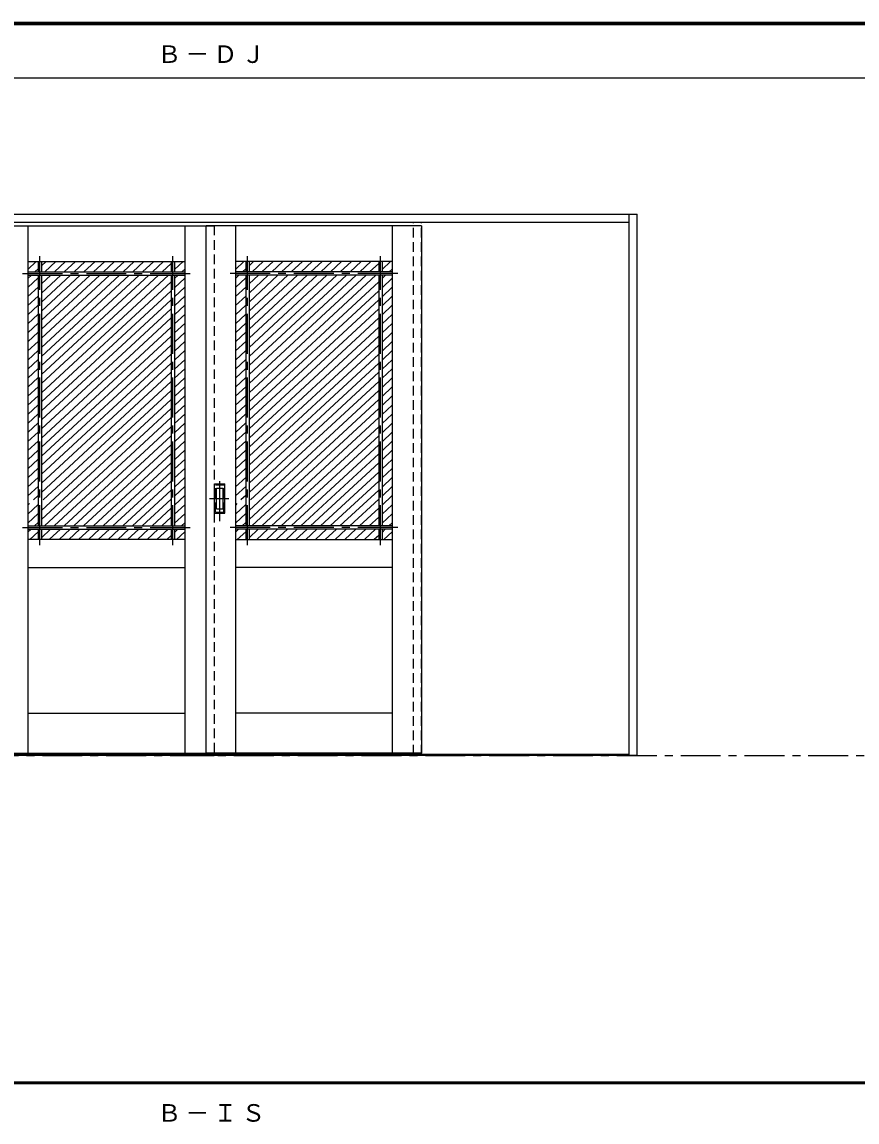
# Model space of a CAD drawing. Units: millimetres, scale not verified. Extents: x -6000 to 5700, y -4307 to 4260.
# Drawn here: x -3407 to -267, y 40 to 4175 of the extents above; entities that cross this region are included whole.
import ezdxf

# ---------------------------------------------------------------- set-up
doc = ezdxf.new("R2010")
doc.units = ezdxf.units.MM
doc.header["$LTSCALE"] = 30
doc.linetypes.add('CHAIN1', pattern=[8, 5, -1, 1, -1])
doc.linetypes.add('DASHED1', pattern=[1.8, 1.2, -0.6])
for name, color, linetype in [('0-1_通り芯', 7, 'CHAIN1'), ('0-2_扉', 7, 'Continuous'), ('0-4_枠', 3, 'Continuous'), ('0-6_引手', 7, 'Continuous'), ('0-A_文字', 7, 'Continuous'), ('0-C_ハッチ', 4, 'Continuous'), ('F-1_枠', 6, 'Continuous')]:
    doc.layers.add(name, color=color, linetype=linetype)
doc.styles.add('ＭＳ ゴシック', font='')
doc.styles.get('ＭＳ ゴシック').set_extended_font_data('MS Gothic')

msp = doc.modelspace()

# ---------------------------------------------------------------- linework, layer by layer
at = {"layer": '0-1_通り芯'}
msp.add_line((-5490, 1418), (5690, 1418), dxfattribs=at)
at = {"layer": '0-2_扉'}
for p, q in [((-3494.15, 3409), (-2684.15, 3409)), ((-3384.15, 3409), (-3384.15, 1426)), ((-2794.15, 3409), (-2794.15, 1426)), ((-2714.15, 1426), (-2714.15, 3409)), ((-1904.15, 3409), (-2714.15, 3409)), ((-2604.15, 3409), (-2604.15, 1426)), ((-2014.15, 3409), (-2014.15, 1426)), ((-3384.15, 3274), (-2794.15, 3274)), ((-3345.4, 3274), (-3345.4, 3235.25)), ((-3332.9, 3274), (-3332.9, 3235.25)), ((-2845.4, 3274), (-2845.4, 3235.25)), ((-2832.9, 3274), (-2832.9, 3235.25)), ((-2014.15, 3274), (-2604.15, 3274)), ((-2565.4, 3274), (-2565.4, 3235.25)), ((-2552.9, 3274), (-2552.9, 3235.25)), ((-2065.4, 3274), (-2065.4, 3235.25)), ((-2052.9, 3274), (-2052.9, 3235.25)), ((-3384.15, 3235.25), (-2794.15, 3235.25)), ((-2014.15, 3235.25), (-2604.15, 3235.25)), ((-3384.15, 3222.75), (-2794.15, 3222.75)), ((-3345.4, 3222.75), (-3345.4, 2280.25)), ((-3332.9, 3222.75), (-3332.9, 2280.25)), ((-2845.4, 3222.75), (-2845.4, 2280.25)), ((-2832.9, 3222.75), (-2832.9, 2280.25)), ((-2014.15, 3222.75), (-2604.15, 3222.75)), ((-2565.4, 3222.75), (-2565.4, 2280.25)), ((-2552.9, 3222.75), (-2552.9, 2280.25)), ((-2065.4, 3222.75), (-2065.4, 2280.25)), ((-2052.9, 3222.75), (-2052.9, 2280.25)), ((-3384.15, 2280.25), (-2794.15, 2280.25)), ((-2014.15, 2280.25), (-2604.15, 2280.25)), ((-3384.15, 2267.75), (-2794.15, 2267.75)), ((-3345.4, 2267.75), (-3345.4, 2229)), ((-3332.9, 2267.75), (-3332.9, 2229)), ((-2845.4, 2267.75), (-2845.4, 2229)), ((-2832.9, 2267.75), (-2832.9, 2229)), ((-2014.15, 2267.75), (-2604.15, 2267.75)), ((-2565.4, 2267.75), (-2565.4, 2229)), ((-2552.9, 2267.75), (-2552.9, 2229)), ((-2065.4, 2267.75), (-2065.4, 2229)), ((-2052.9, 2267.75), (-2052.9, 2229)), ((-2794.15, 2229), (-3384.15, 2229)), ((-2604.15, 2229), (-2014.15, 2229)), ((-3384.15, 2124), (-2794.15, 2124)), ((-2014.15, 2124), (-2604.15, 2124)), ((-3384.15, 1576), (-2794.15, 1576)), ((-2014.15, 1576), (-2604.15, 1576)), ((-3494.15, 1426), (-2684.15, 1426))]:
    msp.add_line(p, q, dxfattribs=at)
at = {"layer": '0-2_扉', "linetype": 'CHAIN1'}
for p, q in [((-3339.15, 2207.93), (-3339.15, 3294.57)), ((-2839.15, 2207.93), (-2839.15, 3294.57)), ((-2559.15, 2207.93), (-2559.15, 3294.57)), ((-2059.15, 2207.93), (-2059.15, 3294.57)), ((-3404.34, 3229), (-2774.35, 3229)), ((-1993.96, 3229), (-2623.95, 3229)), ((-3404.34, 2274), (-2774.35, 2274)), ((-1993.96, 2274), (-2623.95, 2274))]:
    msp.add_line(p, q, dxfattribs=at)
at = {"layer": '0-2_扉'}
msp.add_lwpolyline([(-1904.15, 3409), (-1904.15, 1426), (-2714.15, 1426)], dxfattribs=at)
at = {"layer": '0-4_枠'}
for p, q in [((-4301.15, 3453), (-1094.15, 3453)), ((-1124.15, 1418), (-1124.15, 3453)), ((-1094.15, 1418), (-1094.15, 3453)), ((-4271.15, 3423), (-1124.15, 3423)), ((-1124.15, 1421), (-4271.15, 1421)), ((-1124.15, 1418), (-4271.15, 1418)), ((-2714.15, 1418), (-2684.15, 1418)), ((-1094.15, 1418), (-1124.15, 1418))]:
    msp.add_line(p, q, dxfattribs=at)
at = {"layer": '0-4_枠', "color": 4, "linetype": 'DASHED1'}
for p, q in [((-2684.15, 3409), (-2684.15, 1426)), ((-1934.15, 1421), (-1934.15, 3423)), ((-1904.15, 1421), (-1904.15, 3423))]:
    msp.add_line(p, q, dxfattribs=at)
at = {"layer": '0-6_引手', "linetype": 'CHAIN1'}
for p, q in [((-2663.15, 2298.27), (-2663.15, 2469.12)), ((-2701.22, 2383.5), (-2628.72, 2383.5))]:
    msp.add_line(p, q, dxfattribs=at)
at = {"layer": '0-6_引手'}
for p, q in [((-2682.15, 2438.5), (-2644.15, 2438.5)), ((-2682.15, 2328.5), (-2682.15, 2438.5)), ((-2675.65, 2422.5), (-2650.65, 2422.5)), ((-2675.65, 2344.5), (-2675.65, 2422.5)), ((-2650.65, 2344.5), (-2650.65, 2422.5)), ((-2644.15, 2328.5), (-2644.15, 2438.5)), ((-2682.15, 2328.5), (-2644.15, 2328.5)), ((-2675.65, 2344.5), (-2650.65, 2344.5))]:
    msp.add_line(p, q, dxfattribs=at)
at = {"layer": '0-6_引手', "linetype": 'DASHED1'}
for p, q in [((-2647.15, 2332.5), (-2647.15, 2434.5)), ((-2679.15, 2332.5), (-2647.15, 2332.5))]:
    msp.add_line(p, q, dxfattribs=at)
msp.add_lwpolyline([(-2679.15, 2332.5), (-2679.15, 2434.5), (-2647.15, 2434.5)], dxfattribs=at)
at = {"layer": '0-C_ハッチ'}
for p, q in [((-3352.8, 3274), (-3384.15, 3244.97)), ((-3316.01, 3274), (-3332.9, 3258.36)), ((-3279.21, 3274), (-3321.06, 3235.25)), ((-3242.41, 3274), (-3284.26, 3235.25)), ((-3205.62, 3274), (-3247.47, 3235.25)), ((-3168.82, 3274), (-3210.67, 3235.25)), ((-3132.02, 3274), (-3173.87, 3235.25)), ((-3095.23, 3274), (-3137.08, 3235.25)), ((-3058.43, 3274), (-3100.28, 3235.25)), ((-3021.63, 3274), (-3063.48, 3235.25)), ((-2984.84, 3274), (-3026.69, 3235.25)), ((-2948.04, 3274), (-2989.89, 3235.25)), ((-2911.24, 3274), (-2953.09, 3235.25)), ((-2874.45, 3274), (-2916.3, 3235.25)), ((-2800.85, 3274), (-2832.9, 3244.33)), ((-2572.8, 3274), (-2604.15, 3244.97)), ((-2536.01, 3274), (-2552.9, 3258.36)), ((-2499.21, 3274), (-2541.06, 3235.25)), ((-2462.41, 3274), (-2504.26, 3235.25)), ((-2425.62, 3274), (-2467.47, 3235.25)), ((-2388.82, 3274), (-2430.67, 3235.25)), ((-2352.02, 3274), (-2393.87, 3235.25)), ((-2315.23, 3274), (-2357.08, 3235.25)), ((-2278.43, 3274), (-2320.28, 3235.25)), ((-2241.63, 3274), (-2283.48, 3235.25)), ((-2204.84, 3274), (-2246.69, 3235.25)), ((-2168.04, 3274), (-2209.89, 3235.25)), ((-2131.24, 3274), (-2173.09, 3235.25)), ((-2094.45, 3274), (-2136.3, 3235.25)), ((-2020.85, 3274), (-2052.9, 3244.33)), ((-3345.4, 3246.78), (-3357.86, 3235.25)), ((-2845.4, 3266.82), (-2879.5, 3235.25)), ((-2794.15, 3246.13), (-2805.9, 3235.25)), ((-2565.4, 3246.78), (-2577.86, 3235.25)), ((-2065.4, 3266.82), (-2099.5, 3235.25)), ((-2014.15, 3246.13), (-2025.9, 3235.25)), ((-3371.36, 3222.75), (-3384.15, 3210.9)), ((-3345.4, 3212.71), (-3384.15, 3176.83)), ((-3297.76, 3222.75), (-3332.9, 3190.22)), ((-3224.17, 3222.75), (-3332.9, 3122.07)), ((-3260.97, 3222.75), (-3332.9, 3156.14)), ((-3187.37, 3222.75), (-3332.9, 3088)), ((-3150.58, 3222.75), (-3332.9, 3053.93)), ((-3113.78, 3222.75), (-3332.9, 3019.86)), ((-3076.98, 3222.75), (-3332.9, 2985.79)), ((-3040.19, 3222.75), (-3332.9, 2951.72)), ((-3003.39, 3222.75), (-3332.9, 2917.65)), ((-2966.59, 3222.75), (-3332.9, 2883.58)), ((-2929.8, 3222.75), (-3332.9, 2849.5)), ((-2893, 3222.75), (-3332.9, 2815.43)), ((-2856.2, 3222.75), (-3332.9, 2781.36)), ((-2845.4, 3198.68), (-3332.9, 2747.29)), ((-2819.4, 3222.75), (-2832.9, 3210.25)), ((-2794.15, 3212.06), (-2832.9, 3176.18)), ((-2591.36, 3222.75), (-2604.15, 3210.9)), ((-2565.4, 3212.71), (-2604.15, 3176.83)), ((-2517.76, 3222.75), (-2552.9, 3190.22)), ((-2444.17, 3222.75), (-2552.9, 3122.07)), ((-2480.97, 3222.75), (-2552.9, 3156.14)), ((-2407.37, 3222.75), (-2552.9, 3088)), ((-2370.58, 3222.75), (-2552.9, 3053.93)), ((-2333.78, 3222.75), (-2552.9, 3019.86)), ((-2296.98, 3222.75), (-2552.9, 2985.79)), ((-2260.19, 3222.75), (-2552.9, 2951.72)), ((-2223.39, 3222.75), (-2552.9, 2917.65)), ((-2186.59, 3222.75), (-2552.9, 2883.58)), ((-2149.8, 3222.75), (-2552.9, 2849.5)), ((-2113, 3222.75), (-2552.9, 2815.43)), ((-2076.2, 3222.75), (-2552.9, 2781.36)), ((-2065.4, 3198.68), (-2552.9, 2747.29)), ((-2039.4, 3222.75), (-2052.9, 3210.25)), ((-2014.15, 3212.06), (-2052.9, 3176.18)), ((-3345.4, 3178.64), (-3384.15, 3142.76)), ((-3345.4, 3144.57), (-3384.15, 3108.69)), ((-2845.4, 3164.61), (-3332.9, 2713.22)), ((-2794.15, 3177.99), (-2832.9, 3142.11)), ((-2794.15, 3143.92), (-2832.9, 3108.04)), ((-2565.4, 3178.64), (-2604.15, 3142.76)), ((-2565.4, 3144.57), (-2604.15, 3108.69)), ((-2065.4, 3164.61), (-2552.9, 2713.22)), ((-2014.15, 3177.99), (-2052.9, 3142.11)), ((-2014.15, 3143.92), (-2052.9, 3108.04)), ((-3345.4, 3110.5), (-3384.15, 3074.62)), ((-2845.4, 3130.54), (-3332.9, 2679.15)), ((-2794.15, 3109.85), (-2832.9, 3073.97)), ((-2565.4, 3110.5), (-2604.15, 3074.62)), ((-2065.4, 3130.54), (-2552.9, 2679.15)), ((-2014.15, 3109.85), (-2052.9, 3073.97)), ((-3345.4, 3076.43), (-3384.15, 3040.55)), ((-2845.4, 3096.47), (-3332.9, 2645.08)), ((-2845.4, 3062.4), (-3332.9, 2611.01)), ((-2794.15, 3075.78), (-2832.9, 3039.9)), ((-2565.4, 3076.43), (-2604.15, 3040.55)), ((-2065.4, 3096.47), (-2552.9, 2645.08)), ((-2065.4, 3062.4), (-2552.9, 2611.01)), ((-2014.15, 3075.78), (-2052.9, 3039.9)), ((-3345.4, 3042.36), (-3384.15, 3006.48)), ((-2845.4, 3028.32), (-3332.9, 2576.94)), ((-2794.15, 3041.71), (-2832.9, 3005.83)), ((-2565.4, 3042.36), (-2604.15, 3006.48)), ((-2065.4, 3028.32), (-2552.9, 2576.94)), ((-2014.15, 3041.71), (-2052.9, 3005.83)), ((-3345.4, 3008.29), (-3384.15, 2972.41)), ((-2845.4, 2994.25), (-3332.9, 2542.86)), ((-2794.15, 3007.64), (-2832.9, 2971.76)), ((-2565.4, 3008.29), (-2604.15, 2972.41)), ((-2065.4, 2994.25), (-2552.9, 2542.86)), ((-2014.15, 3007.64), (-2052.9, 2971.76)), ((-3345.4, 2974.21), (-3384.15, 2938.33)), ((-3345.4, 2940.14), (-3384.15, 2904.26)), ((-2845.4, 2960.18), (-3332.9, 2508.79)), ((-2794.15, 2973.57), (-2832.9, 2937.69)), ((-2794.15, 2939.49), (-2832.9, 2903.61)), ((-2565.4, 2974.21), (-2604.15, 2938.33)), ((-2565.4, 2940.14), (-2604.15, 2904.26)), ((-2065.4, 2960.18), (-2552.9, 2508.79)), ((-2014.15, 2973.57), (-2052.9, 2937.69)), ((-2014.15, 2939.49), (-2052.9, 2903.61)), ((-3345.4, 2906.07), (-3384.15, 2870.19)), ((-2845.4, 2926.11), (-3332.9, 2474.72)), ((-2794.15, 2905.42), (-2832.9, 2869.54)), ((-2565.4, 2906.07), (-2604.15, 2870.19)), ((-2065.4, 2926.11), (-2552.9, 2474.72)), ((-2014.15, 2905.42), (-2052.9, 2869.54)), ((-3345.4, 2872), (-3384.15, 2836.12)), ((-2845.4, 2892.04), (-3332.9, 2440.65)), ((-2845.4, 2857.97), (-3332.9, 2406.58)), ((-2794.15, 2871.35), (-2832.9, 2835.47)), ((-2565.4, 2872), (-2604.15, 2836.12)), ((-2065.4, 2892.04), (-2552.9, 2440.65)), ((-2065.4, 2857.97), (-2552.9, 2406.58)), ((-2014.15, 2871.35), (-2052.9, 2835.47)), ((-3345.4, 2837.93), (-3384.15, 2802.05)), ((-2845.4, 2823.9), (-3327, 2377.97)), ((-2794.15, 2837.28), (-2832.9, 2801.4)), ((-2565.4, 2837.93), (-2604.15, 2802.05)), ((-2065.4, 2823.9), (-2547, 2377.97)), ((-2014.15, 2837.28), (-2052.9, 2801.4)), ((-3345.4, 2803.86), (-3384.15, 2767.98)), ((-2845.4, 2789.83), (-3332.9, 2338.44)), ((-2794.15, 2803.21), (-2832.9, 2767.33)), ((-2565.4, 2803.86), (-2604.15, 2767.98)), ((-2065.4, 2789.83), (-2552.9, 2338.44)), ((-2014.15, 2803.21), (-2052.9, 2767.33)), ((-3345.4, 2769.79), (-3384.15, 2733.91)), ((-3345.4, 2735.72), (-3384.15, 2699.84)), ((-2845.4, 2755.76), (-3332.9, 2304.37)), ((-2794.15, 2769.14), (-2832.9, 2733.26)), ((-2794.15, 2735.07), (-2832.9, 2699.19)), ((-2565.4, 2769.79), (-2604.15, 2733.91)), ((-2565.4, 2735.72), (-2604.15, 2699.84)), ((-2065.4, 2755.76), (-2552.9, 2304.37)), ((-2014.15, 2769.14), (-2052.9, 2733.26)), ((-2014.15, 2735.07), (-2052.9, 2699.19)), ((-3345.4, 2701.65), (-3384.15, 2665.77)), ((-2845.4, 2721.69), (-3322.15, 2280.25)), ((-2794.15, 2701), (-2832.9, 2665.12)), ((-2565.4, 2701.65), (-2604.15, 2665.77)), ((-2065.4, 2721.69), (-2542.15, 2280.25)), ((-2014.15, 2701), (-2052.9, 2665.12)), ((-3345.4, 2667.58), (-3384.15, 2631.7)), ((-2845.4, 2687.61), (-3285.35, 2280.25)), ((-2845.4, 2653.54), (-3248.56, 2280.25)), ((-2794.15, 2666.93), (-2832.9, 2631.05)), ((-2565.4, 2667.58), (-2604.15, 2631.7)), ((-2065.4, 2687.61), (-2505.35, 2280.25)), ((-2065.4, 2653.54), (-2468.56, 2280.25)), ((-2014.15, 2666.93), (-2052.9, 2631.05)), ((-3345.4, 2633.5), (-3384.15, 2597.62)), ((-2845.4, 2619.47), (-3211.76, 2280.25)), ((-2794.15, 2632.85), (-2832.9, 2596.98)), ((-2565.4, 2633.5), (-2604.15, 2597.62)), ((-2065.4, 2619.47), (-2431.76, 2280.25)), ((-2014.15, 2632.85), (-2052.9, 2596.98)), ((-3345.4, 2599.43), (-3384.15, 2563.55)), ((-3345.4, 2565.36), (-3384.15, 2529.48)), ((-2845.4, 2585.4), (-3174.96, 2280.25)), ((-2794.15, 2598.78), (-2832.9, 2562.9)), ((-2794.15, 2564.71), (-2832.9, 2528.83)), ((-2565.4, 2599.43), (-2604.15, 2563.55)), ((-2565.4, 2565.36), (-2604.15, 2529.48)), ((-2065.4, 2585.4), (-2394.96, 2280.25)), ((-2014.15, 2598.78), (-2052.9, 2562.9)), ((-2014.15, 2564.71), (-2052.9, 2528.83)), ((-3345.4, 2531.29), (-3384.15, 2495.41)), ((-2845.4, 2551.33), (-3138.17, 2280.25)), ((-2794.15, 2530.64), (-2832.9, 2494.76)), ((-2565.4, 2531.29), (-2604.15, 2495.41)), ((-2065.4, 2551.33), (-2358.17, 2280.25)), ((-2014.15, 2530.64), (-2052.9, 2494.76)), ((-3345.4, 2497.22), (-3384.15, 2461.34)), ((-2845.4, 2517.26), (-3101.37, 2280.25)), ((-2845.4, 2483.19), (-3064.57, 2280.25)), ((-2794.15, 2496.57), (-2832.9, 2460.69)), ((-2565.4, 2497.22), (-2604.15, 2461.34)), ((-2065.4, 2517.26), (-2321.37, 2280.25)), ((-2065.4, 2483.19), (-2284.57, 2280.25)), ((-2014.15, 2496.57), (-2052.9, 2460.69)), ((-3345.4, 2463.15), (-3384.15, 2427.27)), ((-2845.4, 2449.12), (-3027.78, 2280.25)), ((-2794.15, 2462.5), (-2832.9, 2426.62)), ((-2565.4, 2463.15), (-2604.15, 2427.27)), ((-2065.4, 2449.12), (-2247.78, 2280.25)), ((-2014.15, 2462.5), (-2052.9, 2426.62)), ((-3345.4, 2429.08), (-3384.15, 2393.2)), ((-2845.4, 2415.05), (-2990.98, 2280.25)), ((-2794.15, 2428.43), (-2832.9, 2392.55)), ((-2565.4, 2429.08), (-2604.15, 2393.2)), ((-2065.4, 2415.05), (-2210.98, 2280.25)), ((-2014.15, 2428.43), (-2052.9, 2392.55)), ((-3378.35, 2364.5), (-3384.15, 2359.13)), ((-3345.4, 2360.94), (-3384.15, 2325.06)), ((-3345.4, 2395.01), (-3363.23, 2378.5)), ((-2845.4, 2380.97), (-2954.18, 2280.25)), ((-2794.15, 2394.36), (-2832.9, 2358.48)), ((-2794.15, 2360.29), (-2832.9, 2324.41)), ((-2598.35, 2364.5), (-2604.15, 2359.13)), ((-2565.4, 2360.94), (-2604.15, 2325.06)), ((-2565.4, 2395.01), (-2583.23, 2378.5)), ((-2065.4, 2380.97), (-2174.18, 2280.25)), ((-2014.15, 2394.36), (-2052.9, 2358.48)), ((-2014.15, 2360.29), (-2052.9, 2324.41)), ((-3345.4, 2326.86), (-3384.15, 2290.98)), ((-2845.4, 2346.9), (-2917.39, 2280.25)), ((-2794.15, 2326.22), (-2832.9, 2290.34)), ((-2565.4, 2326.86), (-2604.15, 2290.98)), ((-2065.4, 2346.9), (-2137.39, 2280.25)), ((-2014.15, 2326.22), (-2052.9, 2290.34)), ((-3345.4, 2292.79), (-3358.95, 2280.25)), ((-2845.4, 2312.83), (-2880.59, 2280.25)), ((-2794.15, 2292.14), (-2807, 2280.25)), ((-2565.4, 2292.79), (-2578.95, 2280.25)), ((-2065.4, 2312.83), (-2100.59, 2280.25)), ((-2014.15, 2292.14), (-2027, 2280.25)), ((-3372.45, 2267.75), (-3384.15, 2256.91)), ((-3345.4, 2258.72), (-3377.5, 2229)), ((-3298.85, 2267.75), (-3332.9, 2236.23)), ((-3262.06, 2267.75), (-3303.91, 2229)), ((-3225.26, 2267.75), (-3267.11, 2229)), ((-3188.46, 2267.75), (-3230.31, 2229)), ((-3151.67, 2267.75), (-3193.52, 2229)), ((-3114.87, 2267.75), (-3156.72, 2229)), ((-3078.07, 2267.75), (-3119.92, 2229)), ((-3041.28, 2267.75), (-3083.13, 2229)), ((-3004.48, 2267.75), (-3046.33, 2229)), ((-2967.68, 2267.75), (-3009.53, 2229)), ((-2930.89, 2267.75), (-2972.74, 2229)), ((-2894.09, 2267.75), (-2935.94, 2229)), ((-2857.29, 2267.75), (-2899.14, 2229)), ((-2845.4, 2244.69), (-2862.35, 2229)), ((-2820.5, 2267.75), (-2832.9, 2256.26)), ((-2794.15, 2258.07), (-2825.55, 2229)), ((-2592.45, 2267.75), (-2604.15, 2256.91)), ((-2565.4, 2258.72), (-2597.5, 2229)), ((-2518.85, 2267.75), (-2552.9, 2236.23)), ((-2482.06, 2267.75), (-2523.91, 2229)), ((-2445.26, 2267.75), (-2487.11, 2229)), ((-2408.46, 2267.75), (-2450.31, 2229)), ((-2371.67, 2267.75), (-2413.52, 2229)), ((-2334.87, 2267.75), (-2376.72, 2229)), ((-2298.07, 2267.75), (-2339.92, 2229)), ((-2261.28, 2267.75), (-2303.13, 2229)), ((-2224.48, 2267.75), (-2266.33, 2229)), ((-2187.68, 2267.75), (-2229.53, 2229)), ((-2150.89, 2267.75), (-2192.74, 2229)), ((-2114.09, 2267.75), (-2155.94, 2229)), ((-2077.29, 2267.75), (-2119.14, 2229)), ((-2065.4, 2244.69), (-2082.35, 2229)), ((-2040.5, 2267.75), (-2052.9, 2256.26)), ((-2014.15, 2258.07), (-2045.55, 2229))]:
    msp.add_line(p, q, dxfattribs=at)
at = {"layer": 'F-1_枠'}
for p, q in [((-6000, 4175), (5700, 4175)), ((-6000, 4170), (5700, 4170)), ((-6000, 4165), (5700, 4165)), ((-6000, 3965), (5700, 3965)), ((-6000, 190.5), (5700, 190.5)), ((-6000, 187.5), (5700, 187.5)), ((-6000, 184.5), (5700, 184.5))]:
    msp.add_line(p, q, dxfattribs=at)

# ---------------------------------------------------------------- texts
at = {"layer": '0-A_文字', "char_height": 65.98, "attachment_point": 7, "style": 'ＭＳ ゴシック'}
for s, insert in [('\\T1.17;Ｂ－ＤＪ', (-2897.5, 4020)), ('\\T1.17;Ｂ－ＩＳ', (-2897.5, 39.5))]:
    msp.add_mtext(s, dxfattribs=dict(at, insert=insert))

doc.saveas('drawing.dxf')
